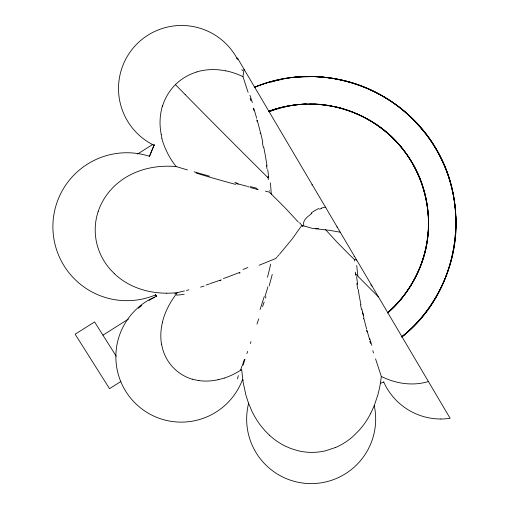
<?xml version="1.0" encoding="UTF-8"?>
<svg xmlns="http://www.w3.org/2000/svg" width="509" height="509" viewBox="0 0 509 509"><rect width="100%" height="100%" fill="white"/><g stroke="black" fill="none" stroke-linecap="round" stroke-linejoin="round"><path stroke-width="0.76" d="M428.457 228.776L428.457 217.941M428.317 230.316L427.484 239.548L425.581 249.932L422.852 259.577M248.118 92.396L242.946 76.643L244.059 69.237M162.326 322.668C164.878 311.648 170.4 301.493 177.355 292.643L184.436 290.913M401.849 336.793C457.406 293.489 472.632 208.645 435.844 148.615C401.092 87.204 319.073 59.26 254.271 87.484M272.27 274.408L269.185 285.848M162.454 106.298L162.575 105.885M265.946 296.715L265.501 298.14M243.117 365.055L244.982 359.309M258.757 318.857L256.969 324.163M246.884 353.634L247.635 351.407M250.333 343.511L250.994 341.59M98.212 211.439C101.73 200.877 108.226 191.39 116.618 184.099A69.65 69.65 0 0 1 133.371 173.378C143.824 168.555 155.36 166.328 166.844 166.208A104.383 104.383 0 0 1 175.968 166.519L187.49 169.936M149.347 156.467L154.163 144.785M149.455 156.511L154.297 144.823M422.642 260.315C415.828 280.306 403.936 298.598 388.004 312.52M417.832 272.385C443.021 219.78 422.05 151.23 371.837 121.606M370.737 413.346L374.255 405.609L377.856 394.882A118.915 118.915 0 0 0 381.324 376.444L375.553 358.87M417.482 273.072C410.33 288.196 400.239 302.002 387.508 312.901M312.208 184.678L311.928 185.034M279.492 254.265L292.274 238.867L301.557 225.748C307.201 225.958 312.583 229.858 318.443 228.465M278.9 254.926L277.43 256.581M276.839 257.242L275.655 258.547L259.081 265.272M388.342 312.278C426.688 279.123 439.464 220.772 418.315 174.682M402.816 336.15C437.899 307.251 458.539 261.499 455.835 216.013M387.534 312.876C402.034 300.431 413.136 284.257 420.345 266.608L423.8 256.593C437.441 211.4 421.07 159.292 383.907 130.139C352.203 104.536 306.921 96.85 268.739 111.331M401.76 336.85C464.704 288.393 474.229 188.864 421.967 129.121L421.827 128.962M401.569 337.015C426.886 316.833 444.72 287.801 452.253 256.383L452.31 256.167C462.713 211.413 450.961 161.919 420.415 127.403M311.864 213.405C308.308 216.268 302.002 220.225 303.835 225.608M240.732 370.202L241.711 369.572L243.009 381.712L245.917 395.169L248.545 403.262L251.872 411.1A83.826 83.826 0 0 0 259.813 424.436L264.865 430.608L269.636 435.405M137.443 154.093L153.031 144.251M102.939 335.164L128.414 319.079M120.919 381.464L109.524 388.66L75.147 334.222L94.591 321.942L116.224 356.205M383.786 381.96L380.713 383.22M236.596 58.325L237.385 57.937L450.121 418.303A62.524 62.524 0 0 1 440.832 418.996M238.066 59.089L237.525 59.343A63.173 63.173 0 0 0 136.946 43.927A63.167 63.167 0 0 0 154.093 145.345M319.544 209.18L321.383 208.499M335.654 447.443L325.696 450.758A59.349 59.349 0 0 1 297.867 450.7L291.173 448.658L284.716 445.852A66.806 66.806 0 0 1 269.649 435.392M239.376 273.206L240.146 272.9M254.296 87.351C272.181 80.161 291.479 76.165 310.795 76.605M269.325 111.191C280.873 106.801 293.19 104.682 305.502 104.078M221.281 279.969L219.907 280.453M269.248 111.789C280.943 107.348 293.305 104.415 305.845 104.078M255.232 86.937C293.108 71.693 337.174 73.124 373.791 91.289L373.962 91.378C388.634 98.803 402.275 108.36 413.722 120.194M268.987 111.28C281.025 106.737 293.852 104.46 306.698 104.078M224.221 378.092L218.17 379.746M209.244 284.028L206.1 285.008M196.868 71.973L195.825 72.297A51.638 51.638 0 0 0 175.427 84.621A51.536 51.536 0 0 0 162.6 105.897M428.419 381.54C412.844 386.293 395.722 383.71 381.343 376.444M270.756 82.14L275.299 80.995M278.334 80.225L282.12 79.27M188.903 289.812L186.479 290.416M293.833 77.279L311.813 76.605M315.491 76.668C350.656 78.068 385.249 92.517 410.547 117.064M306.272 104.09C338.498 103.219 370.819 115.88 393.597 138.753L400.927 146.751M166.335 293.19C154.838 293.133 143.296 290.887 132.824 286.077A68.352 68.352 0 0 1 114.213 273.562M314.944 76.7C354.569 77.915 393.457 96.176 419.378 126.232M309.784 104.103C359.946 103.467 407.626 138.276 422.693 186.065M314.238 104.078L319.595 104.313M315.682 228.726L329.495 230.31L340.279 232.225M321.885 104.561L324.176 104.873M325.703 105.089L331.041 105.827M336.818 226.995L337.238 227.078M225.792 70.808L227.873 71.26A72.278 72.278 0 0 1 242.939 76.655M334.814 106.705L341.603 108.296L351.172 111.465M265.38 191.129L269.395 192.141L284.626 207.335L298.363 222.102M256.593 188.909L257.739 189.202M353.984 256.396L354.646 256.568M247.597 186.587L249.295 187.032M325.372 229.464L336.818 241.947L349.619 254.92L354.347 259.463L356.72 260.08M238.225 184.118L235.915 183.501M209.415 176.165L194.107 171.826M351.904 111.713L361.683 115.957L371.195 121.174M242.354 379.892L243.2 380.274M414.841 121.288C438.879 145.905 453.767 179.295 455.663 213.678M268.135 177.838L266.907 176.623A137.615 0.891 45 0 1 262.275 172.023A100.648 0.655 45 0 1 255.874 165.66L255.066 164.859A76.757 0.496 45 0 1 248.933 158.744A63.72 0.414 45 0 1 223.935 133.733L221.752 131.538A74.365 0.484 45 0 1 215.294 125.042L211.222 120.938A97.302 0.63 45 0 1 206.514 116.186L202.258 111.885A140.586 0.91 45 0 1 196.499 106.057L193.242 102.748A196.359 1.272 45 0 1 187.032 96.443L185.149 94.528M114.232 273.543L110.459 269.624A62.193 62.193 0 0 1 103.982 260.875A60.577 60.577 0 0 1 100.636 254.602A58.815 58.815 0 0 1 98.186 211.426M370.781 284.805L372.085 286.109M378.486 296.951L374.319 292.77A81.351 0.528 45 0 1 368.363 286.783L355.651 273.969L355.454 272.175M175.452 84.64L177.062 86.288A253.463 1.642 45 0 0 185.142 94.521M421.967 129.121L413.003 119.329M400.787 146.592L407.365 155.2L413.136 164.356L418.029 173.97M156.524 296.531L155.945 295.341M156.301 296.27L155.487 294.393M155.862 295.373L155.423 294.418M373.555 352.979L372.792 350.676M250.148 98.466L250.886 100.693M370.488 343.486L369.82 341.316M253.266 108.175L253.946 110.389M367.078 331.957L366.601 330.258M256.721 119.889L257.198 121.606M422.903 186.809L425.562 196.48L427.49 207.144L428.317 216.401M161.964 138.225L161.168 134.65M363.515 318.322L363.661 318.914M260.156 133.053L260.303 133.651M361.46 309.3L360.512 304.789M262.37 142.698L263.312 147.216M161.544 344.09L162.6 348.811A43.825 43.825 0 0 0 192.268 379.237M357.636 288.724L356.828 283.246M266.525 165.52L266.977 168.664M355.81 275.331L355.651 273.969M267.982 176.496L268.326 179.613M354.455 261.092L354.347 259.463M269.293 190.538L269.318 190.977M370.73 413.34A82.948 82.948 0 0 1 363.757 424.678L359.138 430.34L352.731 436.658A65.954 65.954 0 0 1 335.666 447.475M237.563 378.785A177.31 9.436 -66.6 0 1 238.333 375.585M240.706 370.164A74.448 74.448 0 0 1 224.24 378.136M218.157 379.695A53.769 53.769 0 0 1 198.879 380.611M198.892 380.554A47.242 47.242 0 0 1 192.307 379.11M161.461 344.103A54.501 54.501 0 0 1 162.396 322.681M177.355 292.643A104.669 104.669 0 0 1 166.335 293.197M176.063 166.449A79.862 79.862 0 0 1 161.754 138.283M161.27 134.63A59.101 59.101 0 0 1 162.339 106.266M196.837 71.852A59.61 59.61 0 0 1 225.767 70.91M267.715 169.586A78.017 14.678 78.2 0 1 268.72 177.679M263.732 147.146A64.522 11.561 78.4 0 1 267.04 166.119M260.602 132.798A58.478 9.277 78.6 0 1 262.803 142.329M257.255 120.417A62.492 8.494 78.4 0 1 260.366 132.257M253.787 108.525A73.245 7.82 77.6 0 1 256.67 118.228M249.932 95.298A90.379 6.903 76.3 0 1 252.362 102.57M241.82 69.631A116.039 4.931 74.3 0 1 242.602 70.77M357.84 275.98A103.295 19.087 77.9 0 1 356.752 265.482M256.358 188.139A101.507 2.125 14.6 0 1 250.371 186.612M258.133 189.533A80.187 3.474 15.1 0 1 250.383 187.547M246.91 186.243A64.198 2.52 15 0 1 238.104 183.921M235.61 184.392A53.986 2.004 15.1 0 1 196.073 173.022M237.811 183.329A91.27 0.375 15.6 0 1 234.84 182.489M299.54 222.7A71.807 11.287 44 0 1 302.81 226.46M270.394 182.852A95.711 20.665 77.1 0 1 271.24 194.26M247.877 267.518A67.786 0.732 -22.1 0 1 243.035 269.484M239.777 272.372A61.659 5.173 -21.9 0 1 223.4 278.569M220.454 280.084A67.932 6.973 -22.2 0 1 209.937 283.621M204.09 286.09A78.596 7.864 -22 0 1 200.565 287.127M184.201 294.189A100.311 8.958 -21.4 0 1 176.292 295.004M176.273 293.477A137.71 3.328 -16.2 0 1 174.791 293.801M363.604 315.65A106.699 1.673 72.3 0 1 362.484 312.195M371.837 345.363A83.031 5.306 75.5 0 1 369.68 338.434M369.674 339.63A67.869 6.642 77.1 0 1 367.046 330.557M366.671 329.177A59.241 7.368 77.9 0 1 363.865 318.278M363.833 317.578A57.059 8.087 78.2 0 1 361.893 309.052M360.957 304.802A65.457 10.74 78.3 0 1 358.177 289.341M357.649 284.34A82.967 14.398 78.2 0 1 356.637 276.686M240.528 370.546A131.328 3.919 -69 0 1 241.877 366.156M242.309 365.716A106.508 1.851 -70 0 1 244.352 359.456M264.165 302.015A84.449 0.331 -70.8 0 1 262.549 306.641M264.228 296.613A65.674 2.71 -72.4 0 1 260.048 309.517M267.925 286.752A65.865 6.916 -72.9 0 1 265.062 296.302M270.635 264.114A75.905 16.899 -71.5 0 1 267.454 277.322M321.249 208.206A10.587 6.496 -18.3 0 1 325.836 207.201M311.069 213.106A25.151 13.037 -17.4 0 1 318.927 208.48M155.62 294.87A73.97 73.97 0 0 1 52.968 229.947A73.97 73.97 0 0 1 149.563 156.314M242.379 379.899A65.375 65.375 0 0 1 135.687 403.643A65.375 65.375 0 0 1 156.314 296.308M374.179 405.285A64.509 64.509 0 0 1 310.051 483.595A64.509 64.509 0 0 1 248.659 403.128M440.832 419.009A62.645 62.645 0 0 1 383.703 382.004M138.48 308.269A64.948 64.948 0 0 1 141.795 305.425M148.997 300.412A64.948 64.948 0 0 1 154.812 297.307"/></g></svg>
